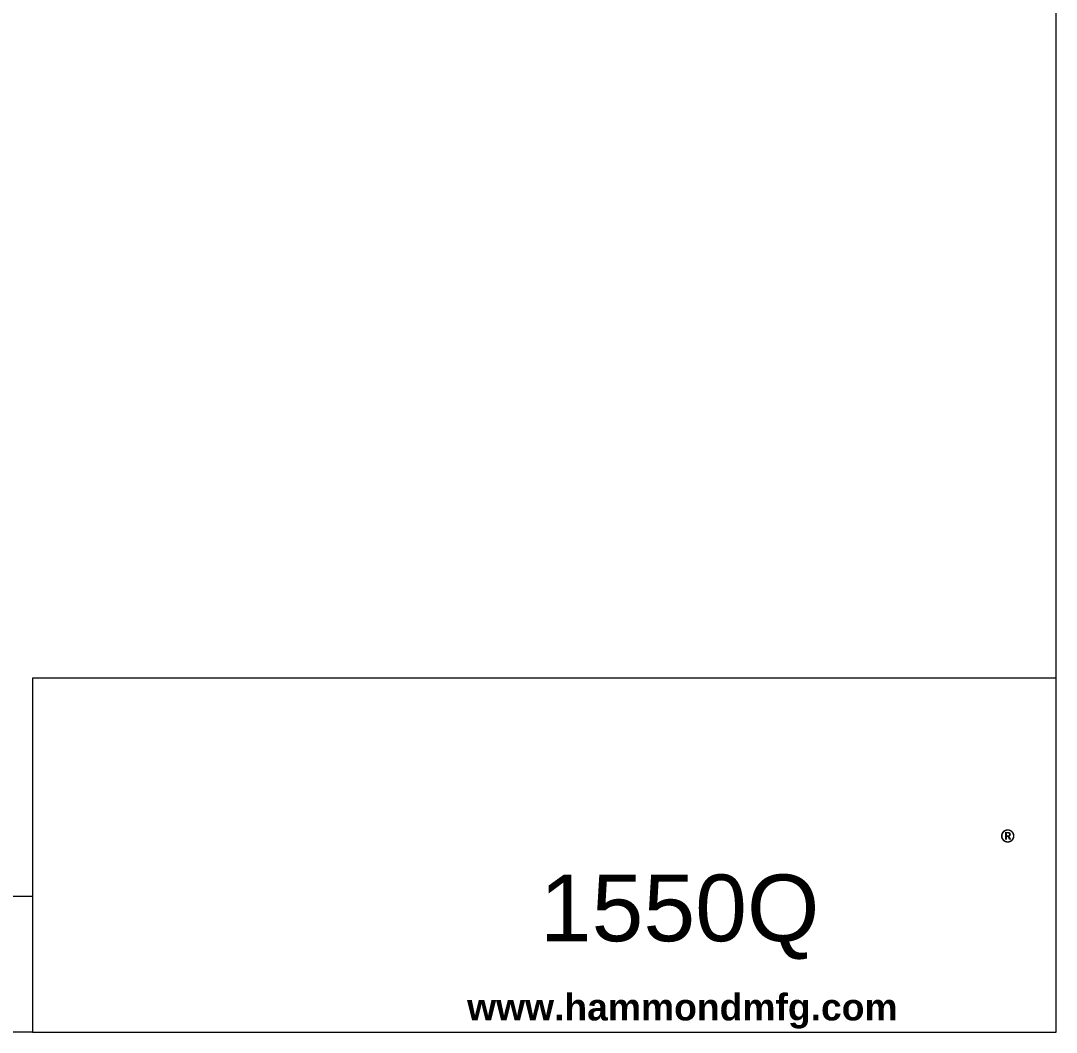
# Model space of a CAD drawing. Header units: millimetres. Extents: x 14 to 415, y 15 to 319.
# Drawn here: x 295.5 to 415, y 14.8 to 131.6 of the extents above; entities that cross this region are included whole.
import ezdxf
from ezdxf.enums import TextEntityAlignment as Align

# ---------------------------------------------------------------- set-up
doc = ezdxf.new("R2010")
doc.units = ezdxf.units.MM
doc.header["$LTSCALE"] = 1.538462
doc.layers.add('Sketch Geometry (ANSI)', color=7, linetype='Continuous', lineweight=9)
doc.layers.add('Symbol (ANSI)', color=7, linetype='Continuous', lineweight=9)
doc.styles.add('Note Text (ANSI)', font='arial.ttf')
doc.styles.add('Text Style20', font='arial.ttf')

# ---------------------------------------------------------------- blocks, each defined once
blk = doc.blocks.new('Title Blocks HAMMOND')
at = {"layer": 'Sketch Geometry (ANSI)'}
for p, q in [((269.997, 36.196), (269.997, 206.727)), ((269.997, 36.196), (193.212, 36.196)), ((193.212, 36.196), (193.212, 9.64)), ((269.997, 9.64), (269.997, 36.196)), ((173.942, 19.837), (193.212, 19.837)), ((193.212, 19.837), (193.212, 9.64)), ((193.212, 9.64), (173.942, 9.64)), ((193.212, 9.64), (269.997, 9.64))]:
    blk.add_line(p, q, dxfattribs=at)
at = {"layer": 'Symbol (ANSI)', "insert": (265.779, 24.704), "char_height": 2, "attachment_point": 1, "style": 'Note Text (ANSI)'}
blk.add_mtext('\\fCalibri|b1|i0;\\H2.0000;®\\fCalibri|b1|i0;\\H21.7410;\\P', dxfattribs=at)
at = {"layer": 'Symbol (ANSI)', "insert": (225.81, 11.219), "char_height": 2, "width": 32.29268, "attachment_point": 4, "style": 'Note Text (ANSI)'}
blk.add_mtext('\\fArial|b1|i0;\\H2.0000;www.hammondmfg.com', dxfattribs=at)
at = {"layer": 'Symbol (ANSI)', "style": 'Text Style20'}
blk.add_attdef('<TITLE>_001', text='', height=5, dxfattribs=at).set_placement((231.474, 16.617), align=Align.MIDDLE_CENTER)

msp = doc.modelspace()

# ---------------------------------------------------------------- block references
ref = msp.add_blockref('Title Blocks HAMMOND', (-0.3828, 0.0192), dxfattribs=dict(xscale=1.538461538461538, yscale=1.538461538461538, zscale=1.538461538461538))
ref.add_attrib('<TITLE>_001', '1550Q', (355.4018, 25.3524), dxfattribs={"layer": 'Symbol (ANSI)', "height": 7.69231, "style": 'Text Style20'})

doc.saveas('drawing.dxf')
